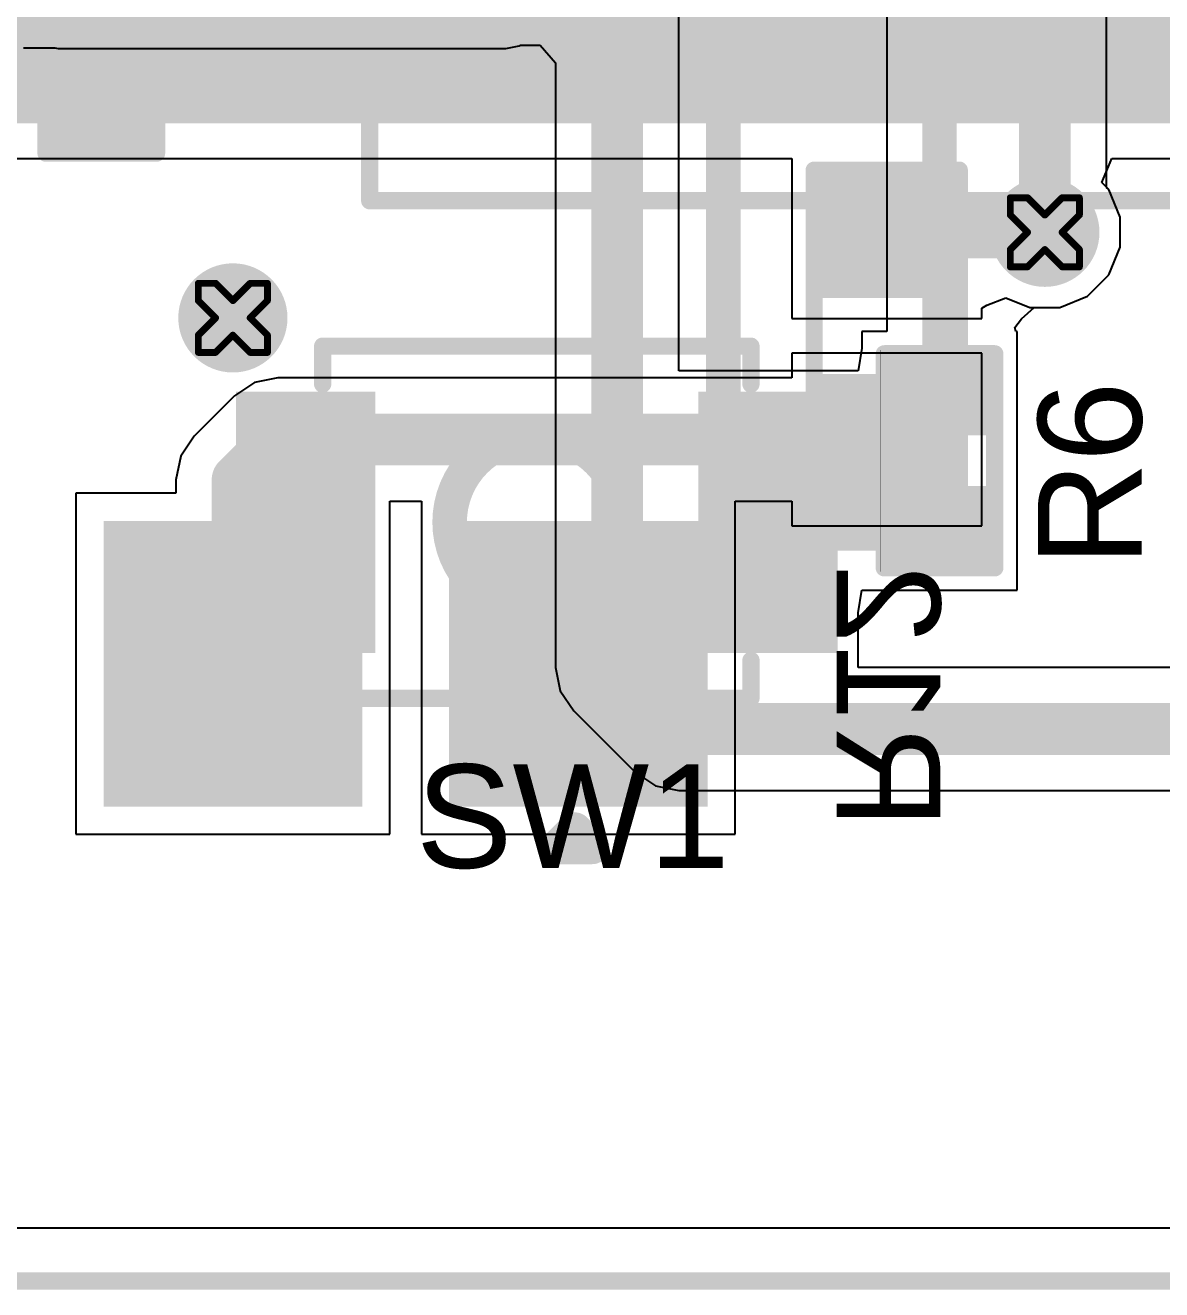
# Model space of a CAD drawing. Header units: inches. Extents: x -1 to 351, y 0 to 83.
# Drawn here: x 36.47 to 44.83, y -0.06 to 9.24 of the extents above; entities that cross this region are included whole.
import ezdxf

# ---------------------------------------------------------------- set-up
doc = ezdxf.new("R2010")
doc.units = ezdxf.units.IN
for name, color, linetype in [('Board Outline', 216, 'Continuous'), ('Bottom Layer', 5, 'Continuous'), ('Bottom Overlay', 54, 'Continuous'), ('Bottom Paste', 16, 'Continuous'), ('Bottom Solder', 6, 'Continuous'), ('Drill Drawing', 1, 'Continuous'), ('Top Layer', 1, 'Continuous'), ('Top Overlay', 2, 'Continuous'), ('Top Paste', 8, 'Continuous'), ('Top Solder', 216, 'Continuous'), ('Via Holes', 16, 'Continuous')]:
    doc.layers.add(name, color=color, linetype=linetype)
doc.styles.add('Arial', font='', dxfattribs={"height": 0.2})
doc.styles.get('Arial').set_extended_font_data('Arial')

# ---------------------------------------------------------------- blocks, each defined once
blk = doc.blocks.new('BW16_7')
at = {"layer": 'Top Overlay'}
for points in [[(-8, -8.5, 0.127, 0.127, 0), (-8, -7.8311, 0.127, 0.127, 0)], [(-8, -8.9999, 0.127, 0.127, 0), (-8, -8.5, 0.127, 0.127, 0)], [(-8, -8.9999, 0.127, 0.127, 0), (8, -8.9999, 0.127, 0.127, 0)]]:
    blk.add_lwpolyline(points, format="xyseb", dxfattribs=at)
for points in [[(-8.0318, -7.8311, 0.0635, 0.0635, 1), (-7.9683, -7.8311, 0.0635, 0.0635, 1)], [(-8.0318, -8.5, 0.0635, 0.0635, 1), (-7.9683, -8.5, 0.0635, 0.0635, 1)], [(-8.0318, -8.5, 0.0635, 0.0635, 1), (-7.9683, -8.5, 0.0635, 0.0635, 1)], [(-8.0318, -8.9999, 0.0635, 0.0635, 1), (-7.9683, -8.9999, 0.0635, 0.0635, 1)], [(-8.0318, -8.9999, 0.0635, 0.0635, 1), (-7.9683, -8.9999, 0.0635, 0.0635, 1)]]:
    blk.add_lwpolyline(points, format="xyseb", close=True, dxfattribs=at)
blk = doc.blocks.new('R___0603_B_8')
at = {"layer": 'Bottom Layer'}
for points in [[(-1.143, -0.4445), (-1.143, 0.4445), (-0.381, 0.4445), (-0.381, -0.4445)], [(0.381, -0.4445), (0.381, 0.4445), (1.143, 0.4445), (1.143, -0.4445)]]:
    blk.add_hatch(color=5, dxfattribs=at).paths.add_polyline_path(points)
at = {"layer": 'Bottom Paste'}
for points in [[(-1.143, -0.4445), (-1.143, 0.4445), (-0.381, 0.4445), (-0.381, -0.4445)], [(0.381, -0.4445), (0.381, 0.4445), (1.143, 0.4445), (1.143, -0.4445)]]:
    blk.add_hatch(color=16, dxfattribs=at).paths.add_polyline_path(points)
at = {"layer": 'Bottom Solder'}
for points in [[(-1.2446, -0.5461), (-1.2446, 0.5461), (-0.2794, 0.5461), (-0.2794, -0.5461)], [(0.2794, -0.5461), (0.2794, 0.5461), (1.2446, 0.5461), (1.2446, -0.5461)]]:
    blk.add_hatch(color=6, dxfattribs=at).paths.add_polyline_path(points)
at = {"layer": 'Bottom Overlay'}
for points in [[(1.2192, 0.5334, 0.127, 0.127, 0), (-1.2192, 0.5334, 0.127, 0.127, 0)], [(-1.2192, -0.5334, 0.127, 0.127, 0), (-1.2192, 0.5334, 0.127, 0.127, 0)], [(1.2192, -0.5334, 0.127, 0.127, 0), (1.2192, 0.5334, 0.127, 0.127, 0)], [(1.2192, -0.5334, 0.127, 0.127, 0), (-1.2192, -0.5334, 0.127, 0.127, 0)]]:
    blk.add_lwpolyline(points, format="xyseb", dxfattribs=at)
for points in [[(-1.25095, 0.5334, 0.0635, 0.0635, 1), (-1.18745, 0.5334, 0.0635, 0.0635, 1)], [(-1.25095, 0.5334, 0.0635, 0.0635, 1), (-1.18745, 0.5334, 0.0635, 0.0635, 1)], [(1.18745, 0.5334, 0.0635, 0.0635, 1), (1.25095, 0.5334, 0.0635, 0.0635, 1)], [(1.18745, 0.5334, 0.0635, 0.0635, 1), (1.25095, 0.5334, 0.0635, 0.0635, 1)], [(-1.25095, -0.5334, 0.0635, 0.0635, 1), (-1.18745, -0.5334, 0.0635, 0.0635, 1)], [(-1.25095, -0.5334, 0.0635, 0.0635, 1), (-1.18745, -0.5334, 0.0635, 0.0635, 1)], [(1.18745, -0.5334, 0.0635, 0.0635, 1), (1.25095, -0.5334, 0.0635, 0.0635, 1)], [(1.18745, -0.5334, 0.0635, 0.0635, 1), (1.25095, -0.5334, 0.0635, 0.0635, 1)]]:
    blk.add_lwpolyline(points, format="xyseb", close=True, dxfattribs=at)
blk = doc.blocks.new('SOP_8__S_T_____B_22')
at = {"layer": 'Bottom Layer'}
for points in [[(-5.9505, -2.17), (-5.9505, -0.37), (-3.9505, -0.37), (-3.9505, -2.17)], [(-5.9505, -4.71), (-5.9505, -2.91), (-3.9505, -2.91), (-3.9505, -4.71)]]:
    blk.add_hatch(color=5, dxfattribs=at).paths.add_polyline_path(points)
at = {"layer": 'Bottom Paste'}
for points in [[(-5.9505, -2.17), (-5.9505, -0.37), (-3.9505, -0.37), (-3.9505, -2.17)], [(-5.9505, -4.71), (-5.9505, -2.91), (-3.9505, -2.91), (-3.9505, -4.71)]]:
    blk.add_hatch(color=16, dxfattribs=at).paths.add_polyline_path(points)
at = {"layer": 'Bottom Solder'}
for points in [[(-6.0013, -2.2208), (-6.0013, -0.3192), (-3.8997, -0.3192), (-3.8997, -2.2208)], [(-6.0013, -4.7608), (-6.0013, -2.8592), (-3.8997, -2.8592), (-3.8997, -4.7608)]]:
    blk.add_hatch(color=6, dxfattribs=at).paths.add_polyline_path(points)
at = {"layer": 'Bottom Overlay'}
for points in [[(-6.2981, -3.6576, 0.254, 0.254, 0), (-6.1711, -3.7846, 0.254, 0.254, 0)], [(-6.2981, -3.6576, 0.254, 0.254, 0), (-6.2981, -3.9116, 0.254, 0.254, 0)], [(-6.1711, -3.7846, 0.254, 0.254, 0), (-6.2981, -3.9116, 0.254, 0.254, 0)], [(-0.6604, -4.8768, 0.254, 0.254, -1), (0.6858, -4.85, 0.254, 0.254, 0)], [(-3.3, -4.8768, 0.254, 0.254, 0), (-0.6604, -4.8768, 0.254, 0.254, 0)]]:
    blk.add_lwpolyline(points, format="xyseb", dxfattribs=at)
for points in [[(-6.3616, -3.6576, 0.127, 0.127, 1), (-6.2346, -3.6576, 0.127, 0.127, 1)], [(-6.3616, -3.6576, 0.127, 0.127, 1), (-6.2346, -3.6576, 0.127, 0.127, 1)], [(-6.2346, -3.7846, 0.127, 0.127, 1), (-6.1076, -3.7846, 0.127, 0.127, 1)], [(-6.2346, -3.7846, 0.127, 0.127, 1), (-6.1076, -3.7846, 0.127, 0.127, 1)], [(-6.3616, -3.9116, 0.127, 0.127, 1), (-6.2346, -3.9116, 0.127, 0.127, 1)], [(-6.3616, -3.9116, 0.127, 0.127, 1), (-6.2346, -3.9116, 0.127, 0.127, 1)], [(-3.3635, -4.8768, 0.127, 0.127, 1), (-3.2365, -4.8768, 0.127, 0.127, 1)], [(-0.7239, -4.8768, 0.127, 0.127, 1), (-0.5969, -4.8768, 0.127, 0.127, 1)], [(-0.7239, -4.8768, 0.127, 0.127, 1), (-0.5969, -4.8768, 0.127, 0.127, 1)]]:
    blk.add_lwpolyline(points, format="xyseb", close=True, dxfattribs=at)
blk = doc.blocks.new('B3U_1000P_26')
at = {"layer": 'Top Layer'}
for points in [[(-2.11, 0.86), (-1.29, 0.86), (-1.29, -0.86), (-2.11, -0.86)], [(1.29, 0.86), (2.11, 0.86), (2.11, -0.86), (1.29, -0.86)]]:
    blk.add_hatch(color=1, dxfattribs=at).paths.add_polyline_path(points)
at = {"layer": 'Top Paste'}
for points in [[(-2.11, 0.86), (-1.29, 0.86), (-1.29, -0.86), (-2.11, -0.86)], [(1.29, 0.86), (2.11, 0.86), (2.11, -0.86), (1.29, -0.86)]]:
    blk.add_hatch(color=8, dxfattribs=at).paths.add_polyline_path(points)
at = {"layer": 'Top Solder'}
for points in [[(-2.2116, 0.9616), (-1.1884, 0.9616), (-1.1884, -0.9616), (-2.2116, -0.9616)], [(1.1884, 0.9616), (2.2116, 0.9616), (2.2116, -0.9616), (1.1884, -0.9616)]]:
    blk.add_hatch(color=216, dxfattribs=at).paths.add_polyline_path(points)
at = {"layer": 'Top Overlay'}
for points in [[(1.5748, 1.2954, 0.127, 0.127, 0), (-1.5748, 1.2954, 0.127, 0.127, 0)], [(-1.5748, 1.2954, 0.127, 0.127, 0), (-1.5748, 1.016, 0.127, 0.127, 0)], [(1.5748, 1.2954, 0.127, 0.127, 0), (1.5748, 1.016, 0.127, 0.127, 0)], [(-1.5748, -1.016, 0.127, 0.127, 0), (-1.5748, -1.2954, 0.127, 0.127, 0)], [(1.5748, -1.016, 0.127, 0.127, 0), (1.5748, -1.2954, 0.127, 0.127, 0)], [(1.5748, -1.2954, 0.127, 0.127, 0), (-1.5748, -1.2954, 0.127, 0.127, 0)]]:
    blk.add_lwpolyline(points, format="xyseb", dxfattribs=at)
for points in [[(-1.6065, 1.2954, 0.0635, 0.0635, 1), (-1.5431, 1.2954, 0.0635, 0.0635, 1)], [(-1.6065, 1.2954, 0.0635, 0.0635, 1), (-1.5431, 1.2954, 0.0635, 0.0635, 1)], [(1.5431, 1.2954, 0.0635, 0.0635, 1), (1.6066, 1.2954, 0.0635, 0.0635, 1)], [(1.5431, 1.2954, 0.0635, 0.0635, 1), (1.6066, 1.2954, 0.0635, 0.0635, 1)], [(-1.6065, 1.016, 0.0635, 0.0635, 1), (-1.5431, 1.016, 0.0635, 0.0635, 1)], [(1.5431, 1.016, 0.0635, 0.0635, 1), (1.6066, 1.016, 0.0635, 0.0635, 1)], [(0.6411, 0, 0.254, 0.254, 1), (-0.6411, 0, 0.254, 0.254, 1)], [(-0.7046, 0, 0.127, 0.127, 1), (-0.5776, 0, 0.127, 0.127, 1)], [(0.5776, 0, 0.127, 0.127, 1), (0.7046, 0, 0.127, 0.127, 1)], [(-1.6065, -1.016, 0.0635, 0.0635, 1), (-1.5431, -1.016, 0.0635, 0.0635, 1)], [(1.5431, -1.016, 0.0635, 0.0635, 1), (1.6066, -1.016, 0.0635, 0.0635, 1)], [(-1.6065, -1.2954, 0.0635, 0.0635, 1), (-1.5431, -1.2954, 0.0635, 0.0635, 1)], [(-1.6065, -1.2954, 0.0635, 0.0635, 1), (-1.5431, -1.2954, 0.0635, 0.0635, 1)], [(1.5431, -1.2954, 0.0635, 0.0635, 1), (1.6066, -1.2954, 0.0635, 0.0635, 1)], [(1.5431, -1.2954, 0.0635, 0.0635, 1), (1.6066, -1.2954, 0.0635, 0.0635, 1)]]:
    blk.add_lwpolyline(points, format="xyseb", close=True, dxfattribs=at)
blk = doc.blocks.new('R___0402_42')
at = {"layer": 'Top Layer'}
for points in [[(-0.6985, -0.3175), (-0.6985, 0.3175), (-0.2413, 0.3175), (-0.2413, -0.3175)], [(0.2413, -0.3175), (0.2413, 0.3175), (0.6985, 0.3175), (0.6985, -0.3175)]]:
    blk.add_hatch(color=1, dxfattribs=at).paths.add_polyline_path(points)
at = {"layer": 'Top Paste'}
for points in [[(-0.6985, -0.3175), (-0.6985, 0.3175), (-0.2413, 0.3175), (-0.2413, -0.3175)], [(0.2413, -0.3175), (0.2413, 0.3175), (0.6985, 0.3175), (0.6985, -0.3175)]]:
    blk.add_hatch(color=8, dxfattribs=at).paths.add_polyline_path(points)
at = {"layer": 'Top Solder'}
for points in [[(-0.7535, -0.3725), (-0.7535, 0.3725), (-0.1863, 0.3725), (-0.1863, -0.3725)], [(0.1863, -0.3725), (0.1863, 0.3725), (0.7535, 0.3725), (0.7535, -0.3725)]]:
    blk.add_hatch(color=216, dxfattribs=at).paths.add_polyline_path(points)
at = {"layer": 'Top Overlay'}
for points in [[(-0.7874, -0.4064, 0.127, 0.127, 0), (-0.7874, 0.4064, 0.127, 0.127, 0)], [(0.7874, 0.4064, 0.127, 0.127, 0), (-0.7874, 0.4064, 0.127, 0.127, 0)], [(0.7874, -0.4064, 0.127, 0.127, 0), (0.7874, 0.4064, 0.127, 0.127, 0)], [(0.7874, -0.4064, 0.127, 0.127, 0), (-0.7874, -0.4064, 0.127, 0.127, 0)], [(0.8128, -0.4318, 0.00323, 0.00323, 0), (-0.8128, -0.4318, 0.00323, 0.00323, 0)]]:
    blk.add_lwpolyline(points, format="xyseb", dxfattribs=at)
for points in [[(-0.8191, 0.4064, 0.0635, 0.0635, 1), (-0.7556, 0.4064, 0.0635, 0.0635, 1)], [(-0.8191, 0.4064, 0.0635, 0.0635, 1), (-0.7556, 0.4064, 0.0635, 0.0635, 1)], [(0.7556, 0.4064, 0.0635, 0.0635, 1), (0.8191, 0.4064, 0.0635, 0.0635, 1)], [(0.7556, 0.4064, 0.0635, 0.0635, 1), (0.8191, 0.4064, 0.0635, 0.0635, 1)], [(-0.8191, -0.4064, 0.0635, 0.0635, 1), (-0.7556, -0.4064, 0.0635, 0.0635, 1)], [(-0.8191, -0.4064, 0.0635, 0.0635, 1), (-0.7556, -0.4064, 0.0635, 0.0635, 1)], [(0.7556, -0.4064, 0.0635, 0.0635, 1), (0.8191, -0.4064, 0.0635, 0.0635, 1)], [(0.7556, -0.4064, 0.0635, 0.0635, 1), (0.8191, -0.4064, 0.0635, 0.0635, 1)], [(-0.8136, -0.4318, 0.00161, 0.00161, 1), (-0.812, -0.4318, 0.00161, 0.00161, 1)], [(0.812, -0.4318, 0.00161, 0.00161, 1), (0.8136, -0.4318, 0.00161, 0.00161, 1)]]:
    blk.add_lwpolyline(points, format="xyseb", close=True, dxfattribs=at)
blk = doc.blocks.new('C___0402_62')
at = {"layer": 'Top Layer'}
for points in [[(-0.6985, -0.3175), (-0.6985, 0.3175), (-0.2413, 0.3175), (-0.2413, -0.3175)], [(0.2413, -0.3175), (0.2413, 0.3175), (0.6985, 0.3175), (0.6985, -0.3175)]]:
    blk.add_hatch(color=1, dxfattribs=at).paths.add_polyline_path(points)
at = {"layer": 'Top Paste'}
for points in [[(-0.6985, -0.3175), (-0.6985, 0.3175), (-0.2413, 0.3175), (-0.2413, -0.3175)], [(0.2413, -0.3175), (0.2413, 0.3175), (0.6985, 0.3175), (0.6985, -0.3175)]]:
    blk.add_hatch(color=8, dxfattribs=at).paths.add_polyline_path(points)
at = {"layer": 'Top Solder'}
for points in [[(-0.7585, -0.3775), (-0.7585, 0.3775), (-0.1813, 0.3775), (-0.1813, -0.3775)], [(0.1813, -0.3775), (0.1813, 0.3775), (0.7585, 0.3775), (0.7585, -0.3775)]]:
    blk.add_hatch(color=216, dxfattribs=at).paths.add_polyline_path(points)
at = {"layer": 'Top Overlay'}
for points in [[(-0.7874, 0.4064, 0.127, 0.127, 0), (-0.7874, -0.4064, 0.127, 0.127, 0)], [(-0.7874, 0.4064, 0.127, 0.127, 0), (-0.2794, 0.4064, 0.127, 0.127, 0)], [(0.2794, 0.4064, 0.127, 0.127, 0), (0.7874, 0.4064, 0.127, 0.127, 0)], [(0.7874, 0.4064, 0.127, 0.127, 0), (0.7874, -0.4064, 0.127, 0.127, 0)], [(-0.7874, -0.4064, 0.127, 0.127, 0), (-0.2794, -0.4064, 0.127, 0.127, 0)], [(0.2794, -0.4064, 0.127, 0.127, 0), (0.7874, -0.4064, 0.127, 0.127, 0)]]:
    blk.add_lwpolyline(points, format="xyseb", dxfattribs=at)
for points in [[(-0.8191, 0.4064, 0.0635, 0.0635, 1), (-0.7556, 0.4064, 0.0635, 0.0635, 1)], [(-0.8191, 0.4064, 0.0635, 0.0635, 1), (-0.7556, 0.4064, 0.0635, 0.0635, 1)], [(-0.3111, 0.4064, 0.0635, 0.0635, 1), (-0.2477, 0.4064, 0.0635, 0.0635, 1)], [(0.2477, 0.4064, 0.0635, 0.0635, 1), (0.3111, 0.4064, 0.0635, 0.0635, 1)], [(0.7556, 0.4064, 0.0635, 0.0635, 1), (0.8191, 0.4064, 0.0635, 0.0635, 1)], [(0.7556, 0.4064, 0.0635, 0.0635, 1), (0.8191, 0.4064, 0.0635, 0.0635, 1)], [(-0.8191, -0.4064, 0.0635, 0.0635, 1), (-0.7556, -0.4064, 0.0635, 0.0635, 1)], [(-0.8191, -0.4064, 0.0635, 0.0635, 1), (-0.7556, -0.4064, 0.0635, 0.0635, 1)], [(-0.3111, -0.4064, 0.0635, 0.0635, 1), (-0.2477, -0.4064, 0.0635, 0.0635, 1)], [(0.2477, -0.4064, 0.0635, 0.0635, 1), (0.3111, -0.4064, 0.0635, 0.0635, 1)], [(0.7556, -0.4064, 0.0635, 0.0635, 1), (0.8191, -0.4064, 0.0635, 0.0635, 1)], [(0.7556, -0.4064, 0.0635, 0.0635, 1), (0.8191, -0.4064, 0.0635, 0.0635, 1)]]:
    blk.add_lwpolyline(points, format="xyseb", close=True, dxfattribs=at)

msp = doc.modelspace()

# ---------------------------------------------------------------- hatches: boundary and pattern name
at = {"layer": 'Bottom Layer'}
msp.add_hatch(color=5, dxfattribs=at).paths.add_polyline_path([(33.3769, 8.5184), (63.6163, 8.5184), (63.6163, 9.5122), (33.3769, 9.5122)])
h = msp.add_hatch(color=5, dxfattribs=at)
edge = h.paths.add_edge_path()
edge.add_arc((43.9674, 7.7164), 0.3, 0, 360)
h = msp.add_hatch(color=5, dxfattribs=at)
edge = h.paths.add_edge_path()
edge.add_arc((37.9965, 7.0866), 0.3, 0, 360)
at = {"layer": 'Bottom Solder'}
h = msp.add_hatch(color=6, dxfattribs=at)
edge = h.paths.add_edge_path()
edge.add_arc((43.9674, 7.7164), 0.4016, 0, 360)
h = msp.add_hatch(color=6, dxfattribs=at)
edge = h.paths.add_edge_path()
edge.add_arc((37.9965, 7.0866), 0.4016, 0, 360)
at = {"layer": 'Top Layer'}
h = msp.add_hatch(color=1, dxfattribs=at)
edge = h.paths.add_edge_path()
edge.add_arc((43.9674, 7.7164), 0.3, 0, 360)
h = msp.add_hatch(color=1, dxfattribs=at)
edge = h.paths.add_edge_path()
edge.add_arc((37.9965, 7.0866), 0.3, 0, 360)
at = {"layer": 'Top Solder'}
h = msp.add_hatch(color=216, dxfattribs=at)
edge = h.paths.add_edge_path()
edge.add_arc((43.9674, 7.7164), 0.4016, 0, 360)
h = msp.add_hatch(color=216, dxfattribs=at)
edge = h.paths.add_edge_path()
edge.add_arc((37.9965, 7.0866), 0.4016, 0, 360)
at = {"layer": 'Via Holes'}
h = msp.add_hatch(color=7, dxfattribs=at)
edge = h.paths.add_edge_path()
edge.add_arc((43.9674, 7.7164), 0.15, 0, 360)
h = msp.add_hatch(color=7, dxfattribs=at)
edge = h.paths.add_edge_path()
edge.add_arc((37.9965, 7.0866), 0.15, 0, 360)

# ---------------------------------------------------------------- linework, layer by layer
at = {"layer": 'Board Outline'}
msp.add_lwpolyline([(0, 0, 0.127, 0.127, 0), (97.0029, 0, 0.127, 0.127, 0)], format="xyseb", dxfattribs=at)
at = {"layer": 'Bottom Layer'}
for p, q in [((33.3769, 8.2594), (42.1061, 8.2594)), ((42.1061, 8.2594), (42.1061, 7.0814)), ((44.3856, 8.0816), (44.4593, 8.2594)), ((44.4593, 8.2594), (52.2803, 8.2594)), ((44.4371, 8.0302), (44.3856, 8.0816)), ((44.5214, 7.8266), (44.4371, 8.0302)), ((44.5214, 7.6062), (44.5214, 7.8266)), ((44.4371, 7.4026), (44.5214, 7.6062)), ((44.2812, 7.2467), (44.4371, 7.4026)), ((43.5031, 7.1574), (43.5409, 7.1798)), ((43.5409, 7.1798), (43.6809, 7.2354)), ((43.6809, 7.2354), (43.8572, 7.1624)), ((44.0776, 7.1624), (44.2812, 7.2467)), ((42.1061, 7.0814), (43.5031, 7.0814)), ((43.5031, 7.0814), (43.5031, 7.1574)), ((43.8572, 7.1624), (44.0776, 7.1624)), ((43.5031, 6.8274), (42.1061, 6.8274)), ((42.1061, 6.8274), (42.1061, 6.6456)), ((43.5031, 5.5574), (43.5031, 6.8274)), ((38.1547, 6.6111), (38.0077, 6.5128)), ((38.3281, 6.6456), (38.1547, 6.6111)), ((42.1061, 6.6456), (38.3281, 6.6456)), ((38.0077, 6.5128), (37.7108, 6.216)), ((37.7108, 6.216), (37.6126, 6.0689)), ((37.6126, 6.0689), (37.5781, 5.8955)), ((37.5781, 5.8955), (37.5781, 5.7959)), ((37.5781, 5.7959), (36.8425, 5.7959)), ((36.8425, 5.7959), (36.8425, 3.2879)), ((39.1505, 3.2879), (39.1505, 5.7392)), ((39.1505, 5.7392), (39.3825, 5.7392)), ((39.3825, 5.7392), (39.3825, 3.2879)), ((41.6905, 3.2879), (41.6905, 5.7392)), ((41.6905, 5.7392), (42.1061, 5.7392)), ((42.1061, 5.7392), (42.1061, 5.5574)), ((42.1061, 5.5574), (43.5031, 5.5574)), ((36.8425, 3.2879), (39.1505, 3.2879)), ((39.3825, 3.2879), (41.6905, 3.2879)), ((92.262, 0.3885), (0.3885, 0.3885))]:
    msp.add_line(p, q, dxfattribs=at)
for points in [[(42.8046, 7.7164, 0.381, 0.381, 0), (43.9674, 7.7164, 0.381, 0.381, 0)], [(38.0313, 5.8955, 0.381, 0.381, 0), (38.3281, 6.1924, 0.381, 0.381, 0)], [(38.3281, 6.1924, 0.381, 0.381, 0), (42.8046, 6.1924, 0.381, 0.381, 0)], [(38.0313, 4.5419, 0.381, 0.381, 0), (38.0313, 5.8955, 0.381, 0.381, 0)]]:
    msp.add_lwpolyline(points, format="xyseb", dxfattribs=at)
for points in [[(42.7094, 7.7164, 0.1905, 0.1905, 1), (42.8999, 7.7164, 0.1905, 0.1905, 1)], [(43.8721, 7.7164, 0.1905, 0.1905, 1), (44.0626, 7.7164, 0.1905, 0.1905, 1)], [(38.2329, 6.1924, 0.1905, 0.1905, 1), (38.4234, 6.1924, 0.1905, 0.1905, 1)], [(38.2329, 6.1924, 0.1905, 0.1905, 1), (38.4234, 6.1924, 0.1905, 0.1905, 1)], [(42.7094, 6.1924, 0.1905, 0.1905, 1), (42.8999, 6.1924, 0.1905, 0.1905, 1)], [(37.936, 5.8955, 0.1905, 0.1905, 1), (38.1265, 5.8955, 0.1905, 0.1905, 1)], [(37.936, 5.8955, 0.1905, 0.1905, 1), (38.1265, 5.8955, 0.1905, 0.1905, 1)], [(37.936, 4.5419, 0.1905, 0.1905, 1), (38.1265, 4.5419, 0.1905, 0.1905, 1)]]:
    msp.add_lwpolyline(points, format="xyseb", close=True, dxfattribs=at)
at = {"layer": 'Drill Drawing'}
for points in [[(43.7134, 7.8434, 0.0508, 0.0508, 0), (43.7134, 7.9704, 0.0508, 0.0508, 0)], [(43.7134, 7.9704, 0.0508, 0.0508, 0), (43.8404, 7.9704, 0.0508, 0.0508, 0)], [(43.8404, 7.9704, 0.0508, 0.0508, 0), (43.9674, 7.8434, 0.0508, 0.0508, 0)], [(43.9674, 7.8434, 0.0508, 0.0508, 0), (44.0944, 7.9704, 0.0508, 0.0508, 0)], [(44.0944, 7.9704, 0.0508, 0.0508, 0), (44.2214, 7.9704, 0.0508, 0.0508, 0)], [(44.2214, 7.8434, 0.0508, 0.0508, 0), (44.2214, 7.9704, 0.0508, 0.0508, 0)], [(43.7134, 7.8434, 0.0508, 0.0508, 0), (43.8404, 7.7164, 0.0508, 0.0508, 0)], [(44.0944, 7.7164, 0.0508, 0.0508, 0), (44.2214, 7.8434, 0.0508, 0.0508, 0)], [(43.7134, 7.5894, 0.0508, 0.0508, 0), (43.8404, 7.7164, 0.0508, 0.0508, 0)], [(44.0944, 7.7164, 0.0508, 0.0508, 0), (44.2214, 7.5894, 0.0508, 0.0508, 0)], [(43.7134, 7.4624, 0.0508, 0.0508, 0), (43.7134, 7.5894, 0.0508, 0.0508, 0)], [(43.8404, 7.4624, 0.0508, 0.0508, 0), (43.9674, 7.5894, 0.0508, 0.0508, 0)], [(43.9674, 7.5894, 0.0508, 0.0508, 0), (44.0944, 7.4624, 0.0508, 0.0508, 0)], [(44.2214, 7.4624, 0.0508, 0.0508, 0), (44.2214, 7.5894, 0.0508, 0.0508, 0)], [(43.7134, 7.4624, 0.0508, 0.0508, 0), (43.8404, 7.4624, 0.0508, 0.0508, 0)], [(44.0944, 7.4624, 0.0508, 0.0508, 0), (44.2214, 7.4624, 0.0508, 0.0508, 0)], [(37.7425, 7.2136, 0.0508, 0.0508, 0), (37.7425, 7.3406, 0.0508, 0.0508, 0)], [(37.7425, 7.3406, 0.0508, 0.0508, 0), (37.8695, 7.3406, 0.0508, 0.0508, 0)], [(37.8695, 7.3406, 0.0508, 0.0508, 0), (37.9965, 7.2136, 0.0508, 0.0508, 0)], [(37.9965, 7.2136, 0.0508, 0.0508, 0), (38.1235, 7.3406, 0.0508, 0.0508, 0)], [(38.1235, 7.3406, 0.0508, 0.0508, 0), (38.2505, 7.3406, 0.0508, 0.0508, 0)], [(38.2505, 7.2136, 0.0508, 0.0508, 0), (38.2505, 7.3406, 0.0508, 0.0508, 0)], [(37.7425, 7.2136, 0.0508, 0.0508, 0), (37.8695, 7.0866, 0.0508, 0.0508, 0)], [(38.1235, 7.0866, 0.0508, 0.0508, 0), (38.2505, 7.2136, 0.0508, 0.0508, 0)], [(37.7425, 6.9596, 0.0508, 0.0508, 0), (37.8695, 7.0866, 0.0508, 0.0508, 0)], [(38.1235, 7.0866, 0.0508, 0.0508, 0), (38.2505, 6.9596, 0.0508, 0.0508, 0)], [(37.7425, 6.8326, 0.0508, 0.0508, 0), (37.7425, 6.9596, 0.0508, 0.0508, 0)], [(37.8695, 6.8326, 0.0508, 0.0508, 0), (37.9965, 6.9596, 0.0508, 0.0508, 0)], [(37.9965, 6.9596, 0.0508, 0.0508, 0), (38.1235, 6.8326, 0.0508, 0.0508, 0)], [(38.2505, 6.8326, 0.0508, 0.0508, 0), (38.2505, 6.9596, 0.0508, 0.0508, 0)], [(37.7425, 6.8326, 0.0508, 0.0508, 0), (37.8695, 6.8326, 0.0508, 0.0508, 0)], [(38.1235, 6.8326, 0.0508, 0.0508, 0), (38.2505, 6.8326, 0.0508, 0.0508, 0)]]:
    msp.add_lwpolyline(points, format="xyseb", dxfattribs=at)
for points in [[(43.7007, 7.9704, 0.0254, 0.0254, 1), (43.7261, 7.9704, 0.0254, 0.0254, 1)], [(43.7007, 7.9704, 0.0254, 0.0254, 1), (43.7261, 7.9704, 0.0254, 0.0254, 1)], [(43.8277, 7.9704, 0.0254, 0.0254, 1), (43.8531, 7.9704, 0.0254, 0.0254, 1)], [(43.8277, 7.9704, 0.0254, 0.0254, 1), (43.8531, 7.9704, 0.0254, 0.0254, 1)], [(44.0817, 7.9704, 0.0254, 0.0254, 1), (44.1071, 7.9704, 0.0254, 0.0254, 1)], [(44.0817, 7.9704, 0.0254, 0.0254, 1), (44.1071, 7.9704, 0.0254, 0.0254, 1)], [(44.2087, 7.9704, 0.0254, 0.0254, 1), (44.2341, 7.9704, 0.0254, 0.0254, 1)], [(44.2087, 7.9704, 0.0254, 0.0254, 1), (44.2341, 7.9704, 0.0254, 0.0254, 1)], [(43.7007, 7.8434, 0.0254, 0.0254, 1), (43.7261, 7.8434, 0.0254, 0.0254, 1)], [(43.7007, 7.8434, 0.0254, 0.0254, 1), (43.7261, 7.8434, 0.0254, 0.0254, 1)], [(43.9547, 7.8434, 0.0254, 0.0254, 1), (43.9801, 7.8434, 0.0254, 0.0254, 1)], [(43.9547, 7.8434, 0.0254, 0.0254, 1), (43.9801, 7.8434, 0.0254, 0.0254, 1)], [(44.2087, 7.8434, 0.0254, 0.0254, 1), (44.2341, 7.8434, 0.0254, 0.0254, 1)], [(44.2087, 7.8434, 0.0254, 0.0254, 1), (44.2341, 7.8434, 0.0254, 0.0254, 1)], [(43.8277, 7.7164, 0.0254, 0.0254, 1), (43.8531, 7.7164, 0.0254, 0.0254, 1)], [(43.8277, 7.7164, 0.0254, 0.0254, 1), (43.8531, 7.7164, 0.0254, 0.0254, 1)], [(44.0817, 7.7164, 0.0254, 0.0254, 1), (44.1071, 7.7164, 0.0254, 0.0254, 1)], [(44.0817, 7.7164, 0.0254, 0.0254, 1), (44.1071, 7.7164, 0.0254, 0.0254, 1)], [(43.7007, 7.5894, 0.0254, 0.0254, 1), (43.7261, 7.5894, 0.0254, 0.0254, 1)], [(43.7007, 7.5894, 0.0254, 0.0254, 1), (43.7261, 7.5894, 0.0254, 0.0254, 1)], [(43.9547, 7.5894, 0.0254, 0.0254, 1), (43.9801, 7.5894, 0.0254, 0.0254, 1)], [(43.9547, 7.5894, 0.0254, 0.0254, 1), (43.9801, 7.5894, 0.0254, 0.0254, 1)], [(44.2087, 7.5894, 0.0254, 0.0254, 1), (44.2341, 7.5894, 0.0254, 0.0254, 1)], [(44.2087, 7.5894, 0.0254, 0.0254, 1), (44.2341, 7.5894, 0.0254, 0.0254, 1)], [(43.7007, 7.4624, 0.0254, 0.0254, 1), (43.7261, 7.4624, 0.0254, 0.0254, 1)], [(43.7007, 7.4624, 0.0254, 0.0254, 1), (43.7261, 7.4624, 0.0254, 0.0254, 1)], [(43.8277, 7.4624, 0.0254, 0.0254, 1), (43.8531, 7.4624, 0.0254, 0.0254, 1)], [(43.8277, 7.4624, 0.0254, 0.0254, 1), (43.8531, 7.4624, 0.0254, 0.0254, 1)], [(44.0817, 7.4624, 0.0254, 0.0254, 1), (44.1071, 7.4624, 0.0254, 0.0254, 1)], [(44.0817, 7.4624, 0.0254, 0.0254, 1), (44.1071, 7.4624, 0.0254, 0.0254, 1)], [(44.2087, 7.4624, 0.0254, 0.0254, 1), (44.2341, 7.4624, 0.0254, 0.0254, 1)], [(44.2087, 7.4624, 0.0254, 0.0254, 1), (44.2341, 7.4624, 0.0254, 0.0254, 1)], [(37.7298, 7.3406, 0.0254, 0.0254, 1), (37.7552, 7.3406, 0.0254, 0.0254, 1)], [(37.7298, 7.3406, 0.0254, 0.0254, 1), (37.7552, 7.3406, 0.0254, 0.0254, 1)], [(37.8568, 7.3406, 0.0254, 0.0254, 1), (37.8822, 7.3406, 0.0254, 0.0254, 1)], [(37.8568, 7.3406, 0.0254, 0.0254, 1), (37.8822, 7.3406, 0.0254, 0.0254, 1)], [(38.1108, 7.3406, 0.0254, 0.0254, 1), (38.1362, 7.3406, 0.0254, 0.0254, 1)], [(38.1108, 7.3406, 0.0254, 0.0254, 1), (38.1362, 7.3406, 0.0254, 0.0254, 1)], [(38.2378, 7.3406, 0.0254, 0.0254, 1), (38.2632, 7.3406, 0.0254, 0.0254, 1)], [(38.2378, 7.3406, 0.0254, 0.0254, 1), (38.2632, 7.3406, 0.0254, 0.0254, 1)], [(37.7298, 7.2136, 0.0254, 0.0254, 1), (37.7552, 7.2136, 0.0254, 0.0254, 1)], [(37.7298, 7.2136, 0.0254, 0.0254, 1), (37.7552, 7.2136, 0.0254, 0.0254, 1)], [(37.9838, 7.2136, 0.0254, 0.0254, 1), (38.0092, 7.2136, 0.0254, 0.0254, 1)], [(37.9838, 7.2136, 0.0254, 0.0254, 1), (38.0092, 7.2136, 0.0254, 0.0254, 1)], [(38.2378, 7.2136, 0.0254, 0.0254, 1), (38.2632, 7.2136, 0.0254, 0.0254, 1)], [(38.2378, 7.2136, 0.0254, 0.0254, 1), (38.2632, 7.2136, 0.0254, 0.0254, 1)], [(37.8568, 7.0866, 0.0254, 0.0254, 1), (37.8822, 7.0866, 0.0254, 0.0254, 1)], [(37.8568, 7.0866, 0.0254, 0.0254, 1), (37.8822, 7.0866, 0.0254, 0.0254, 1)], [(38.1108, 7.0866, 0.0254, 0.0254, 1), (38.1362, 7.0866, 0.0254, 0.0254, 1)], [(38.1108, 7.0866, 0.0254, 0.0254, 1), (38.1362, 7.0866, 0.0254, 0.0254, 1)], [(37.7298, 6.9596, 0.0254, 0.0254, 1), (37.7552, 6.9596, 0.0254, 0.0254, 1)], [(37.7298, 6.9596, 0.0254, 0.0254, 1), (37.7552, 6.9596, 0.0254, 0.0254, 1)], [(37.9838, 6.9596, 0.0254, 0.0254, 1), (38.0092, 6.9596, 0.0254, 0.0254, 1)], [(37.9838, 6.9596, 0.0254, 0.0254, 1), (38.0092, 6.9596, 0.0254, 0.0254, 1)], [(38.2378, 6.9596, 0.0254, 0.0254, 1), (38.2632, 6.9596, 0.0254, 0.0254, 1)], [(38.2378, 6.9596, 0.0254, 0.0254, 1), (38.2632, 6.9596, 0.0254, 0.0254, 1)], [(37.7298, 6.8326, 0.0254, 0.0254, 1), (37.7552, 6.8326, 0.0254, 0.0254, 1)], [(37.7298, 6.8326, 0.0254, 0.0254, 1), (37.7552, 6.8326, 0.0254, 0.0254, 1)], [(37.8568, 6.8326, 0.0254, 0.0254, 1), (37.8822, 6.8326, 0.0254, 0.0254, 1)], [(37.8568, 6.8326, 0.0254, 0.0254, 1), (37.8822, 6.8326, 0.0254, 0.0254, 1)], [(38.1108, 6.8326, 0.0254, 0.0254, 1), (38.1362, 6.8326, 0.0254, 0.0254, 1)], [(38.1108, 6.8326, 0.0254, 0.0254, 1), (38.1362, 6.8326, 0.0254, 0.0254, 1)], [(38.2378, 6.8326, 0.0254, 0.0254, 1), (38.2632, 6.8326, 0.0254, 0.0254, 1)], [(38.2378, 6.8326, 0.0254, 0.0254, 1), (38.2632, 6.8326, 0.0254, 0.0254, 1)]]:
    msp.add_lwpolyline(points, format="xyseb", close=True, dxfattribs=at)
at = {"layer": 'Top Layer'}
for p, q in [((44.4206, 8.0466), (44.4206, 13.6671)), ((42.8045, 12.9738), (42.8045, 6.9876)), ((41.2763, 6.6972), (41.2763, 11.5607)), ((36.4573, 9.0732), (36.6863, 9.0732)), ((36.6863, 9.0732), (36.7113, 9.0682)), ((36.7113, 9.0682), (40.0029, 9.0682)), ((40.0029, 9.0682), (40.102, 9.0879)), ((40.102, 9.0879), (40.1114, 9.0942)), ((40.1114, 9.0942), (40.2569, 9.0942)), ((40.2569, 9.0942), (40.3699, 8.9632)), ((40.3699, 8.9632), (40.3699, 4.515)), ((44.4371, 8.0302), (44.4206, 8.0466)), ((44.5214, 7.8266), (44.4371, 8.0302)), ((44.5214, 7.6062), (44.5214, 7.8266)), ((44.4371, 7.4026), (44.5214, 7.6062)), ((44.2812, 7.2467), (44.4371, 7.4026)), ((44.0776, 7.1624), (44.2812, 7.2467)), ((43.7465, 7.0158), (43.7946, 7.0794)), ((43.7946, 7.0794), (43.8884, 7.1624)), ((43.8884, 7.1624), (44.0776, 7.1624)), ((42.8045, 6.9876), (42.6215, 6.9876)), ((42.6215, 6.9876), (42.6215, 6.8643)), ((43.7549, 6.9876), (43.7465, 7.0158)), ((43.7645, 6.9876), (43.7549, 6.9876)), ((43.7645, 6.0224), (43.7645, 6.9876)), ((42.6215, 6.8643), (42.5955, 6.6972)), ((42.5955, 6.6972), (41.2763, 6.6972)), ((43.7645, 5.0826), (43.7645, 6.0224)), ((42.5955, 4.9156), (42.6215, 5.0826)), ((42.6215, 5.0826), (43.7645, 5.0826)), ((42.5955, 4.5148), (42.5955, 4.9156)), ((40.3699, 4.515), (40.4044, 4.3416)), ((51.3459, 4.5148), (42.5955, 4.5148)), ((40.4044, 4.3416), (40.5026, 4.1945)), ((40.5026, 4.1945), (40.9561, 3.7411)), ((40.9561, 3.7411), (40.9561, 3.7411)), ((40.9561, 3.7411), (41.1031, 3.6429)), ((41.1031, 3.6429), (41.2765, 3.6084)), ((41.2765, 3.6084), (41.2766, 3.6084)), ((41.2766, 3.6084), (57.2191, 3.6084)), ((92.2065, 0.3885), (0.3885, 0.3885))]:
    msp.add_line(p, q, dxfattribs=at)
for points in [[(43.9674, 7.7164, 0.381, 0.381, 0), (43.9674, 13.6671, 0.381, 0.381, 0)], [(43.193, 6.505, 0.254, 0.254, 0), (43.193, 13.1347, 0.254, 0.254, 0)], [(40.8231, 4.515, 0.381, 0.381, 0), (40.8231, 11.5607, 0.381, 0.381, 0)], [(41.9315, 5.5832, 0.381, 0.381, 0), (41.9495, 5.5652, 0.381, 0.381, 0)], [(41.9495, 5.5652, 0.381, 0.381, 0), (43.193, 5.5652, 0.381, 0.381, 0)], [(40.8231, 4.515, 0.381, 0.381, 0), (41.2765, 4.0616, 0.381, 0.381, 0)], [(41.2765, 4.0616, 0.381, 0.381, 0), (57.2191, 4.0616, 0.381, 0.381, 0)]]:
    msp.add_lwpolyline(points, format="xyseb", dxfattribs=at)
for points in [[(43.8721, 7.7164, 0.1905, 0.1905, 1), (44.0626, 7.7164, 0.1905, 0.1905, 1)], [(43.1295, 6.505, 0.127, 0.127, 1), (43.2565, 6.505, 0.127, 0.127, 1)], [(41.8363, 5.5832, 0.1905, 0.1905, 1), (42.0268, 5.5832, 0.1905, 0.1905, 1)], [(41.8543, 5.5652, 0.1905, 0.1905, 1), (42.0448, 5.5652, 0.1905, 0.1905, 1)], [(41.8543, 5.5652, 0.1905, 0.1905, 1), (42.0448, 5.5652, 0.1905, 0.1905, 1)], [(43.0977, 5.5652, 0.1905, 0.1905, 1), (43.2882, 5.5652, 0.1905, 0.1905, 1)], [(40.7279, 4.515, 0.1905, 0.1905, 1), (40.9184, 4.515, 0.1905, 0.1905, 1)], [(40.7279, 4.515, 0.1905, 0.1905, 1), (40.9184, 4.515, 0.1905, 0.1905, 1)], [(41.1813, 4.0616, 0.1905, 0.1905, 1), (41.3718, 4.0616, 0.1905, 0.1905, 1)], [(41.1813, 4.0616, 0.1905, 0.1905, 1), (41.3718, 4.0616, 0.1905, 0.1905, 1)]]:
    msp.add_lwpolyline(points, format="xyseb", close=True, dxfattribs=at)

# ---------------------------------------------------------------- block references
msp.add_blockref('BW16_7', (47.0029, 16.9482))
for name, p, rotation in [('SOP_8__S_T_____B_22', (36.7265, 9.4924), 90), ('C___0402_62', (37.0288, 9.0859), 90), ('R___0603_B_8', (42.8046, 6.9544), 270), ('B3U_1000P_26', (40.2315, 5.5832), 180), ('R___0402_42', (43.193, 6.0351), 270)]:
    msp.add_blockref(name, p, dxfattribs=dict(rotation=rotation))

# ---------------------------------------------------------------- texts
at = {"layer": 'Bottom Overlay', "style": 'Arial', "text_generation_flag": 2}
msp.add_text('R12', height=0.762, rotation=270, dxfattribs=at).set_placement((42.437, 3.3267))
at = {"layer": 'Top Overlay', "style": 'Arial'}
msp.add_text('R6', height=0.762, rotation=90, dxfattribs=at).set_placement((44.6785, 5.258))
msp.add_text('SW1', height=0.762, dxfattribs=at).set_placement((39.3428, 3.04))

doc.saveas('drawing.dxf')
